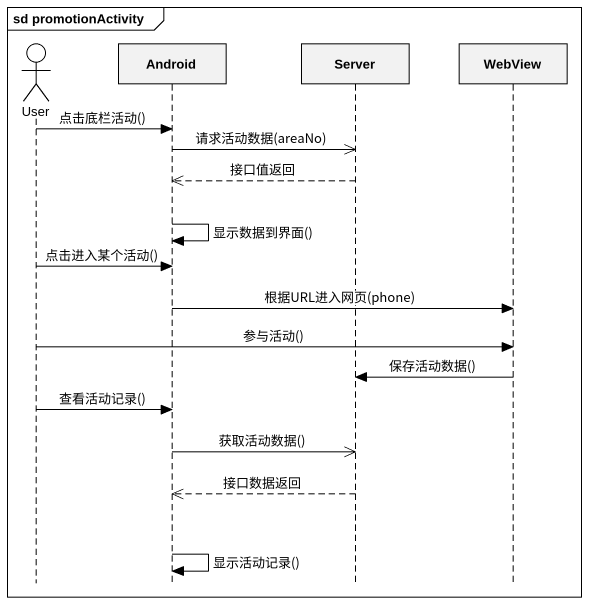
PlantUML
@startuml
mainframe sd promotionActivity
hide footbox
actor User
participant Android
participant Server
participant WebView

User -> Android : 点击底栏活动()
Android ->> Server : 请求活动数据(areaNo)
Server -->> Android : 接口值返回
Android -> Android : 显示数据到界面()
User -> Android : 点击进入某个活动()
Android -> WebView : 根据URL进入网页(phone)
User -> WebView : 参与活动()
WebView -> Server : 保存活动数据()
User -> Android : 查看活动记录()
Android ->> Server : 获取活动数据()
Server -->> Android : 接口数据返回
Android -> Android : 显示活动记录()
@enduml
